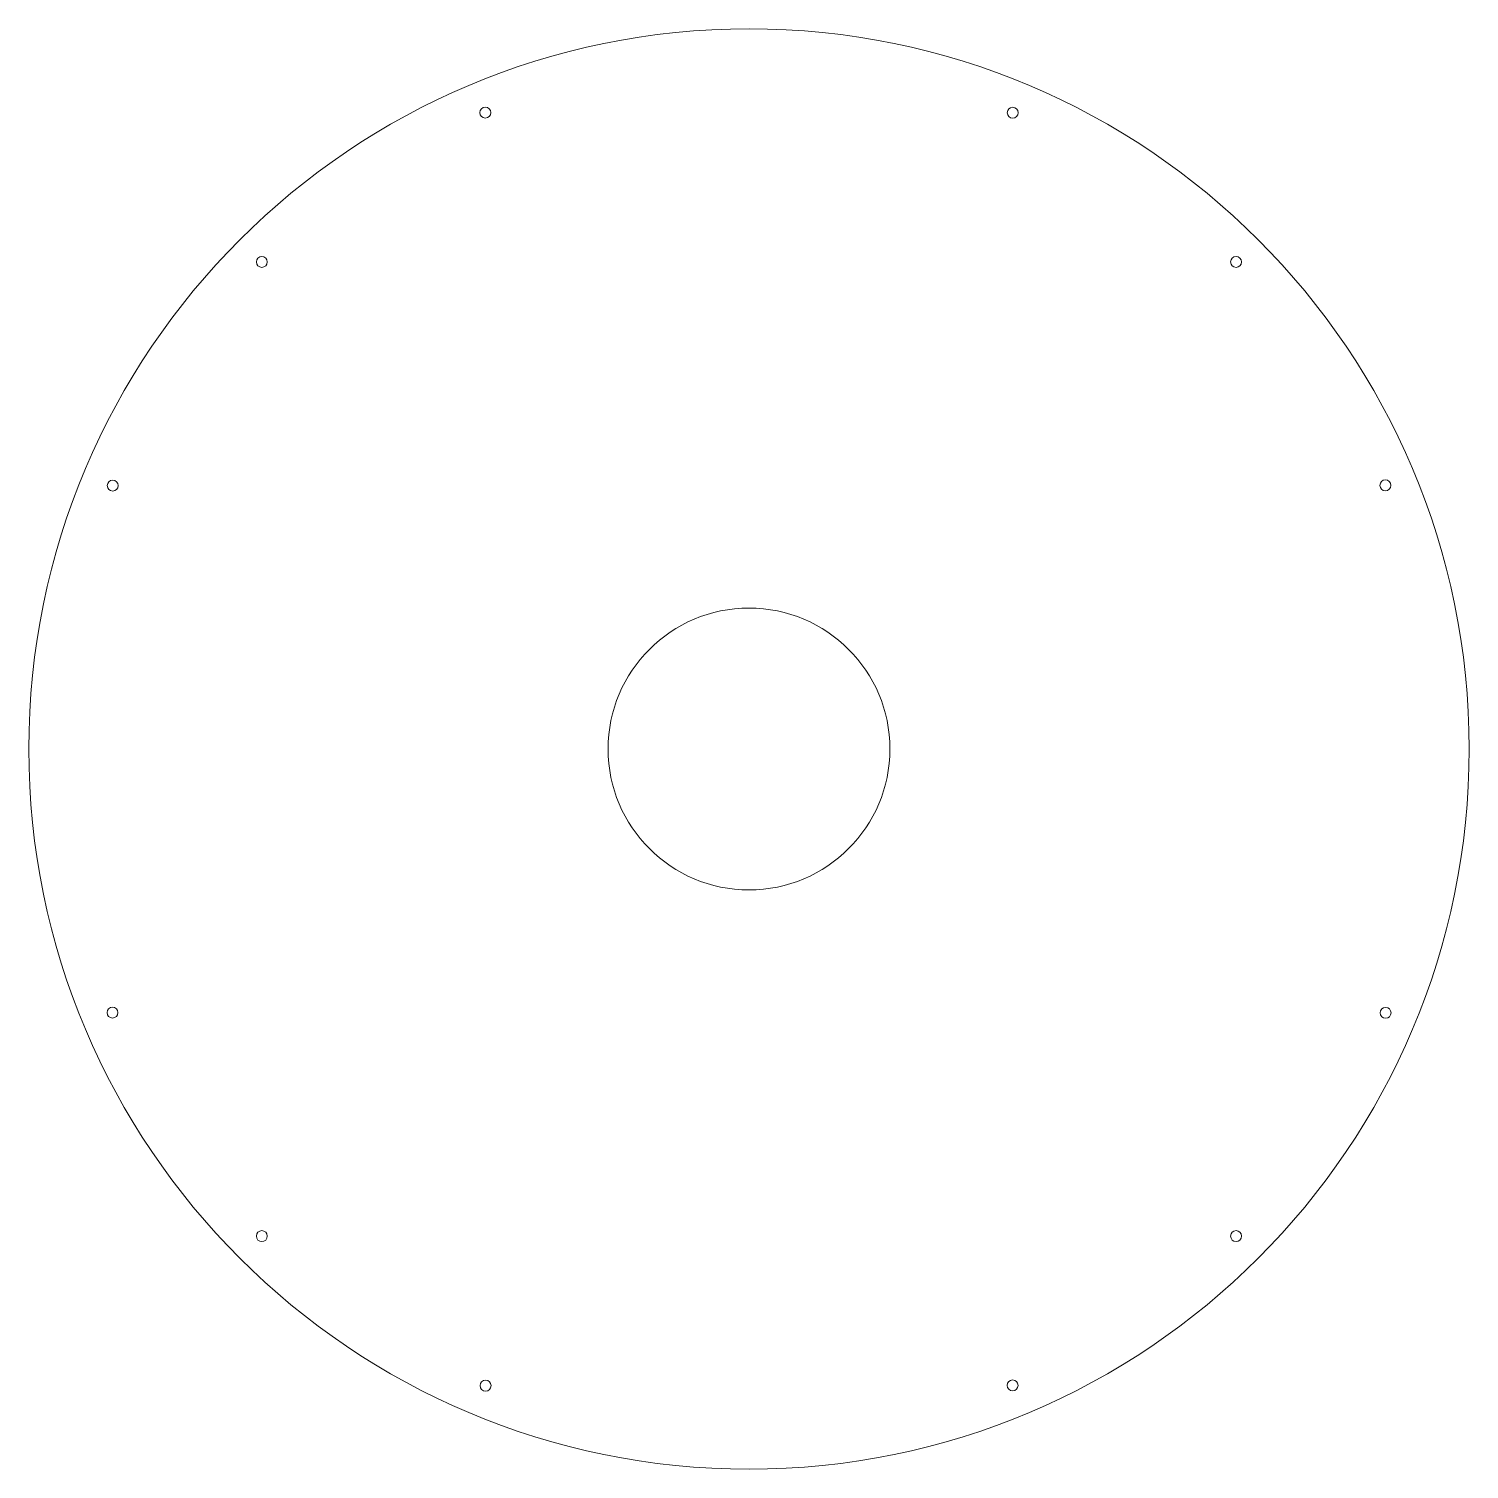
# Model space of a CAD drawing. Header units: millimetres. Extents: x 0 to 460, y 0 to 460.
import ezdxf

# ---------------------------------------------------------------- set-up
doc = ezdxf.new("R2010")
doc.units = ezdxf.units.MM
doc.header["$MEASUREMENT"] = 0
doc.layers.add('_레이어 2', color=7, linetype='Continuous', lineweight=0)

# ---------------------------------------------------------------- blocks, each defined once
blk = doc.blocks.new('Block_2')
at = {"layer": '_레이어 2', "color": 250, "lineweight": 18, "true_color": 0x231815}
for centre, radius in [((230.09, 230.09), 230), ((145.88, 433.34), 1.75), ((314.33, 433.28), 1.75), ((74.51, 385.65), 1.75), ((385.64, 385.65), 1.75), ((26.89, 314.22), 1.75), ((433.33, 314.28), 1.75), ((26.82, 145.9), 1.75), ((433.39, 145.83), 1.75), ((74.51, 74.52), 1.75), ((385.64, 74.52), 1.75), ((145.95, 26.77), 1.75), ((314.27, 26.84), 1.75)]:
    blk.add_circle(centre, radius, dxfattribs=at)
blk = doc.blocks.new('Block_1')
at = {"layer": '_레이어 2', "color": 250, "lineweight": 18, "true_color": 0x231815}
blk.add_circle((230.09, 230.09), 45, dxfattribs=at)
at = {"layer": '_레이어 2'}
blk.add_blockref('Block_2', (0, 0), dxfattribs=at)
blk = doc.blocks.new('Block_0')
at = {"layer": '_레이어 2'}
blk.add_blockref('Block_1', (0, 0), dxfattribs=at)

msp = doc.modelspace()

# ---------------------------------------------------------------- block references
at = {"layer": '_레이어 2'}
msp.add_blockref('Block_0', (0, 0), dxfattribs=at)

doc.saveas('drawing.dxf')
